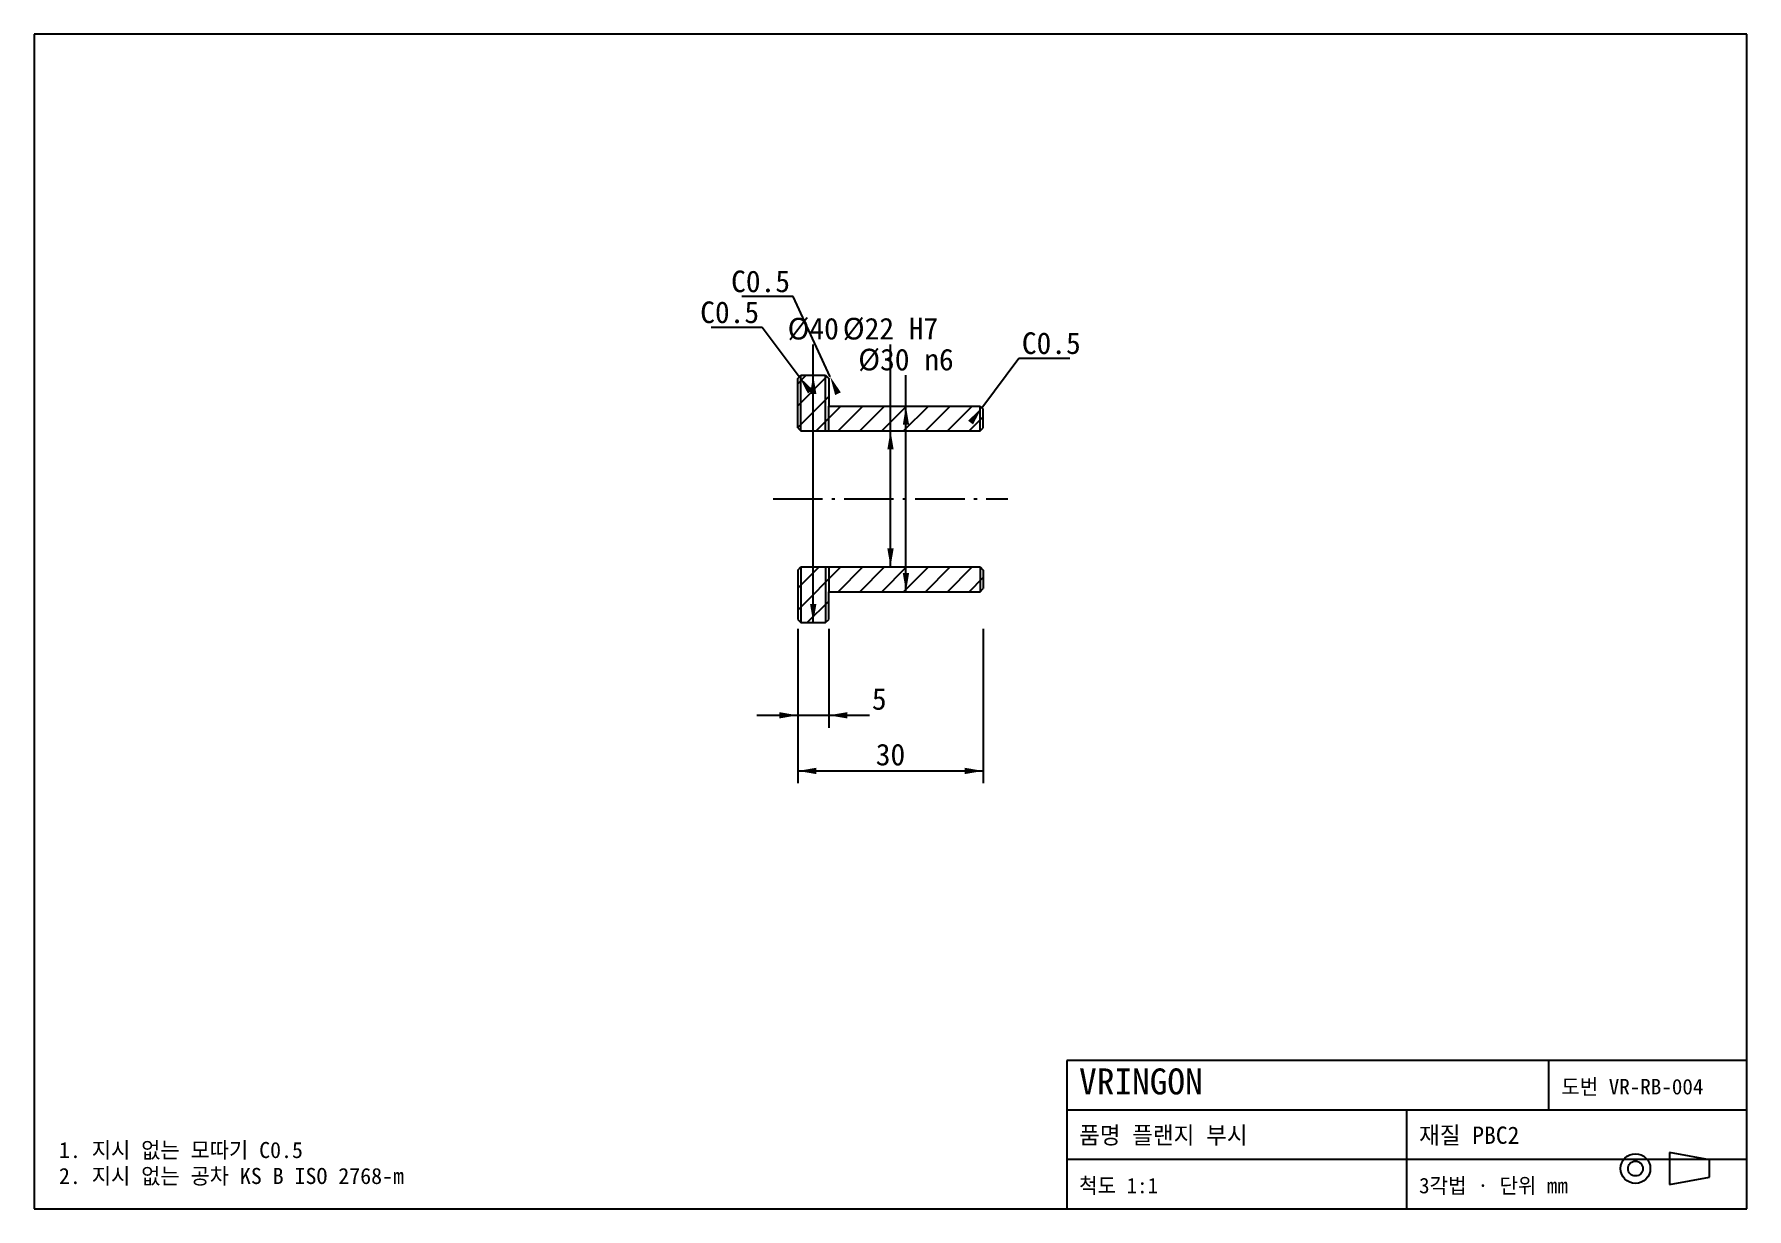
# Model space of a CAD drawing. Header units: millimetres. Extents: x 10 to 287, y 10 to 200.
import ezdxf
from ezdxf.enums import TextEntityAlignment as Align

# ---------------------------------------------------------------- set-up
doc = ezdxf.new("R2010")
doc.units = ezdxf.units.MM
doc.linetypes.add('CENTER', pattern=[11.5, 8, -1.5, 0.5, -1.5])
for name, color, linetype in [('CENTER', 1, 'CENTER'), ('DIM', 3, 'CONTINUOUS'), ('FRAME', 7, 'CONTINUOUS'), ('HATCH', 8, 'CONTINUOUS'), ('OUTLINE', 7, 'CONTINUOUS'), ('TEXT', 7, 'CONTINUOUS')]:
    doc.layers.add(name, color=color, linetype=linetype)

msp = doc.modelspace()

# ---------------------------------------------------------------- linework, layer by layer
at = {"layer": 'CENTER'}
msp.add_line((129.5, 124.825), (167.5, 124.825), dxfattribs=at)
at = {"layer": 'DIM'}
for p, q in [((132.75, 157.575), (124.47, 157.575)), ((138.75, 144.575), (132.75, 157.575)), ((127.75, 152.575), (119.47, 152.575)), ((133.75, 144.575), (127.75, 152.575)), ((136, 104.825), (136, 149.825)), ((148.5, 113.825), (148.5, 149.825)), ((163.25, 139.575), (169.25, 147.575)), ((169.25, 147.575), (177.53, 147.575)), ((151, 109.825), (151, 144.825)), ((133.5, 103.825), (133.5, 87.825)), ((133.5, 103.825), (133.5, 78.825)), ((138.5, 103.825), (138.5, 87.825)), ((163.5, 103.825), (163.5, 78.825)), ((126.9, 89.825), (145.1, 89.825)), ((133.5, 80.825), (163.5, 80.825))]:
    msp.add_line(p, q, dxfattribs=at)
for points in [[(133.75, 144.575), (135.958, 142.481), (135.142, 141.869)], [(136, 144.825), (136.51, 141.825), (135.49, 141.825)], [(138.75, 144.575), (140.47, 142.065), (139.544, 141.637)], [(151, 139.825), (151.51, 136.825), (150.49, 136.825)], [(163.25, 139.575), (161.858, 136.869), (161.042, 137.481)], [(148.5, 135.825), (149.01, 132.825), (147.99, 132.825)], [(148.5, 113.825), (147.99, 116.825), (149.01, 116.825)], [(151, 109.825), (150.49, 112.825), (151.51, 112.825)], [(136, 104.825), (135.49, 107.825), (136.51, 107.825)], [(133.5, 89.825), (130.5, 89.315), (130.5, 90.335)], [(138.5, 89.825), (141.5, 90.335), (141.5, 89.315)], [(133.5, 80.825), (136.5, 81.335), (136.5, 80.315)], [(163.5, 80.825), (160.5, 80.315), (160.5, 81.335)]]:
    msp.add_solid(points, dxfattribs=at)
at = {"layer": 'FRAME'}
for p, q in [((287, 200), (10, 200)), ((10, 200), (10, 10)), ((287, 10), (287, 200)), ((287, 34), (177, 34)), ((177, 34), (177, 10)), ((255, 26), (255, 34)), ((287, 10), (287, 34)), ((177, 26), (287, 26)), ((232, 10), (232, 26)), ((177, 18), (287, 18)), ((281, 17.9), (274.5, 19.1)), ((274.5, 19.1), (274.5, 13.9)), ((281, 15.1), (281, 17.9)), ((274.5, 13.9), (281, 15.1)), ((10, 10), (287, 10)), ((177, 10), (287, 10))]:
    msp.add_line(p, q, dxfattribs=at)
for radius in [2.4, 1.2]:
    msp.add_circle((269, 16.5), radius, dxfattribs=at)
at = {"layer": 'HATCH'}
for p, q in [((133.5, 143.448), (134.877, 144.825)), ((133.5, 139.913), (138.206, 144.619)), ((133.5, 136.377), (138.5, 141.377)), ((136.483, 135.825), (140.483, 139.825)), ((140.019, 135.825), (144.019, 139.825)), ((143.555, 135.825), (147.555, 139.825)), ((147.09, 135.825), (151.09, 139.825)), ((150.626, 135.825), (154.626, 139.825)), ((154.161, 135.825), (158.161, 139.825)), ((157.697, 135.825), (161.697, 139.825)), ((161.232, 135.825), (163.5, 138.093)), ((133.5, 106.842), (140.483, 113.825)), ((133.5, 110.377), (136.948, 113.825)), ((140.019, 109.825), (144.019, 113.825)), ((143.555, 109.825), (147.555, 113.825)), ((147.09, 109.825), (151.09, 113.825)), ((150.626, 109.825), (154.626, 113.825)), ((154.161, 109.825), (158.161, 113.825)), ((157.697, 109.825), (161.697, 113.825)), ((161.232, 109.825), (163.5, 112.093)), ((135.019, 104.825), (138.5, 108.306))]:
    msp.add_line(p, q, dxfattribs=at)
at = {"layer": 'OUTLINE'}
for p, q in [((133.5, 144.325), (134, 144.825)), ((133.5, 136.325), (133.5, 144.325)), ((134, 144.825), (138, 144.825)), ((134, 135.825), (134, 144.825)), ((138, 144.825), (138.5, 144.325)), ((138, 135.825), (138, 144.825)), ((138, 135.825), (138, 144.825)), ((138.5, 144.325), (138.5, 139.825)), ((138.5, 139.825), (163, 139.825)), ((138.5, 135.825), (138.5, 139.825)), ((163, 139.825), (163.5, 139.325)), ((163, 135.825), (163, 139.825)), ((163, 135.825), (163, 139.825)), ((163.5, 136.325), (163.5, 139.325)), ((133.5, 136.325), (134, 135.825)), ((134, 135.825), (163, 135.825)), ((163, 135.825), (163.5, 136.325)), ((133.5, 113.325), (134, 113.825)), ((134, 113.825), (134, 104.825)), ((134, 113.825), (163, 113.825)), ((138, 113.825), (138, 104.825)), ((138, 113.825), (138, 104.825)), ((138.5, 113.825), (138.5, 109.825)), ((163, 113.825), (163, 109.825)), ((163, 113.825), (163, 109.825)), ((163, 113.825), (163.5, 113.325)), ((133.5, 113.325), (133.5, 105.325)), ((163.5, 113.325), (163.5, 110.325)), ((138.5, 105.325), (138.5, 109.825)), ((138.5, 109.825), (163, 109.825)), ((163, 109.825), (163.5, 110.325)), ((133.5, 105.325), (134, 104.825)), ((138, 104.825), (138.5, 105.325)), ((134, 104.825), (138, 104.825))]:
    msp.add_line(p, q, dxfattribs=at)

# ---------------------------------------------------------------- texts
at = {"layer": 'TEXT'}
for p in [(132.25, 158.275), (127.25, 153.275)]:
    msp.add_text('C0.5', height=3.5, dxfattribs=at).set_placement(p, align=Align.RIGHT)
for s, p in [('%%c40', (136, 150.625)), ('%%c22 H7', (148.5, 150.625)), ('%%c30 n6', (151, 145.625)), ('5', (146.68, 90.725)), ('30', (148.5, 81.725))]:
    msp.add_text(s, height=3.5, dxfattribs=at).set_placement(p, align=Align.CENTER)
for s, height, p in [('C0.5', 3.5, (169.75, 148.275)), ('VRINGON', 4.2, (179, 28.5)), ('도번 VR-RB-004', 2.5, (257, 28.5)), ('품명 플랜지 부시', 2.8, (179, 20.5)), ('재질 PBC2', 2.8, (234, 20.5)), ('1. 지시 없는 모따기 C0.5', 2.6, (14, 18.2)), ('2. 지시 없는 공차 KS B ISO 2768-m', 2.6, (14, 14)), ('척도 1:1', 2.5, (179, 12.5)), ('3각법 · 단위 mm', 2.5, (234, 12.5))]:
    msp.add_text(s, height=height, dxfattribs=at).set_placement(p)

doc.saveas('drawing.dxf')
